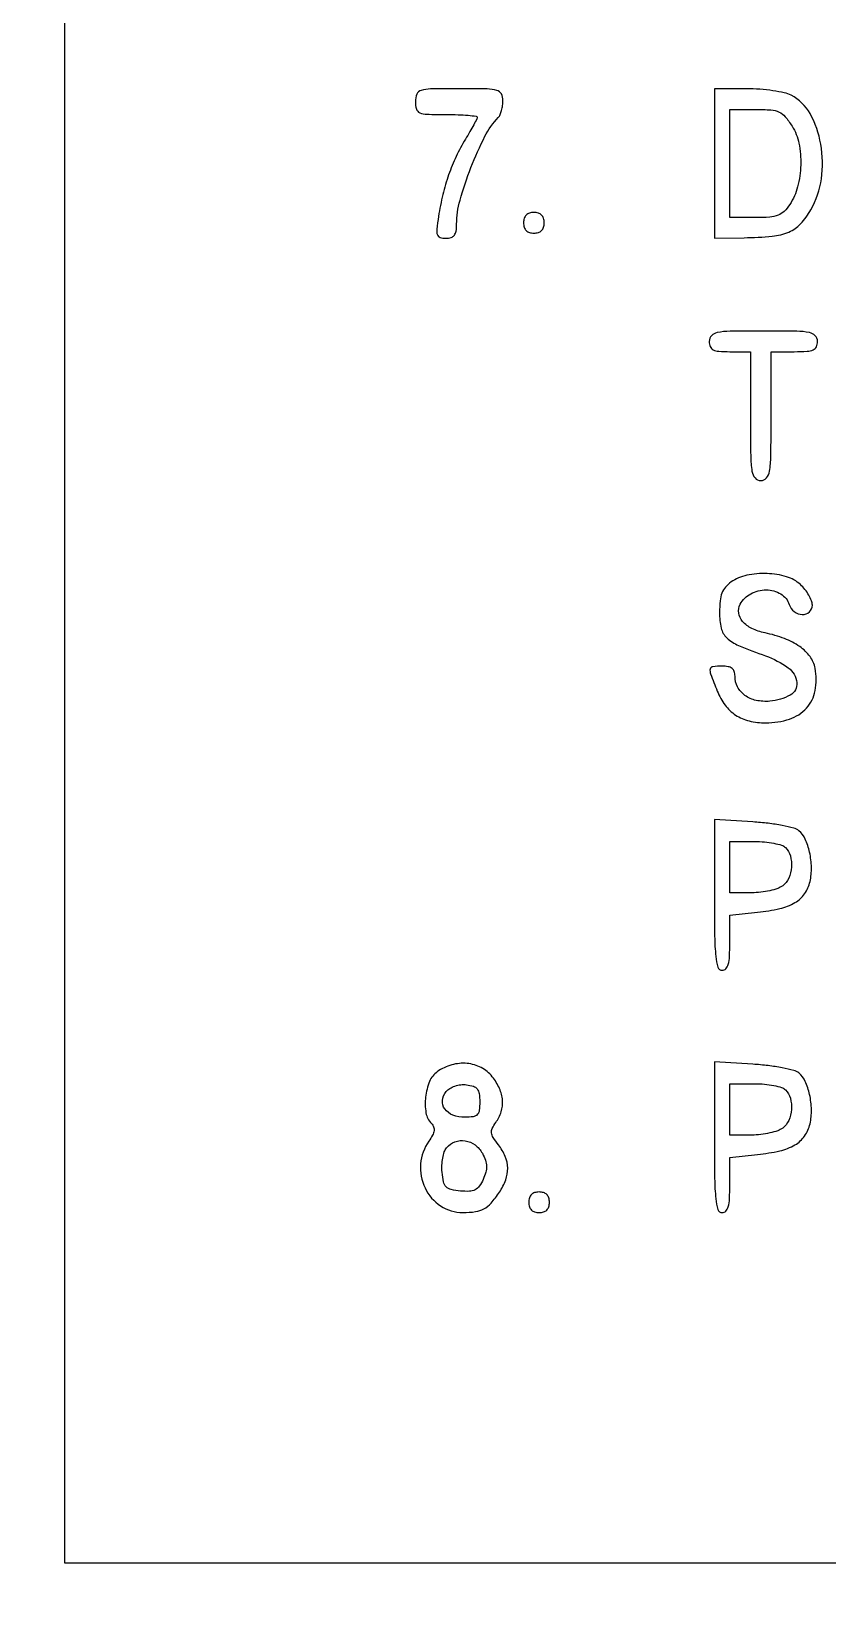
# Model space of a CAD drawing. Extents: x 0 to 1066, y 0 to 761.
# Drawn here: x 777.26 to 790.33, y 228.46 to 254.15 of the extents above; entities that cross this region are included whole.
import ezdxf

# ---------------------------------------------------------------- set-up
doc = ezdxf.new("R2010")
doc.units = 0
doc.header["$MEASUREMENT"] = 0

msp = doc.modelspace()

# ---------------------------------------------------------------- linework, layer by layer
for points in [[(183.390323, 95.266879, 0.000001), (192.989143, 95.254457, 0.000118)], [(329.859243, 95.267872, -0.000023), (352.558836, 95.240684, -0.000004), (375.624384, 95.211821, -0.198594)], [(479.458836, 95.240684, -0.000004), (502.524384, 95.211821, -0.198594)], [(710.559243, 95.267872, -0.000023), (733.258836, 95.240684, -0.000004), (756.324384, 95.211821, -0.198594)], [(416.092229, 95.24091, -0.000004), (439.072908, 95.212432, -0.198597)], [(542.992229, 95.24091, -0.000004), (565.972908, 95.212432, -0.198597)], [(606.442229, 95.24091, -0.000004), (629.422908, 95.212432, -0.198597)], [(669.892229, 95.24091, -0.000004), (692.872908, 95.212432, -0.198597)]]:
    msp.add_lwpolyline(points, format="xyb")
for points in [[(409.06215, 749.15415), (40.8618, 749.132981), (40.8618, 380.65769), (40.8618, 12.1824), (501.2973, 12.1824), (961.7328, 12.1824), (961.7328, 380.646631), (961.7328, 749.110861), (961.41555, 749.1633, 0.040886), (961.153339, 749.184871, 0.000002), (934.190609, 749.194398, 0.000089), (904.448031, 749.199508, 0.000054), (869.1804, 749.195529, -0.000029), (813.61687, 749.186499, -0.000004), (696.10453, 749.175037, -0.000004), (556.774728, 749.163736, -0.000004)], [(783.5652, 252.9963, 0.072846), (783.582993, 252.874817, 0.224968), (783.63711, 252.814762, 0.091609), (783.754554, 252.789474, 0.007344), (784.0728, 252.7848, -0.008126), (784.267426, 252.781637, -0.013482), (784.431293, 252.771881, -0.007088), (784.564719, 252.758412, -0.380981), (784.5804, 252.740819, -0.118463), (784.573458, 252.711932, -0.004911), (784.523889, 252.617059, -0.008281), (784.461727, 252.505368, -0.005762), (784.38802, 252.381269, 0.026494), (784.234518, 252.096569, 0.026358), (784.111691, 251.796747, 0.025126), (784.016353, 251.472377, 0.019918), (783.945264, 251.11395, 0.010991), (783.91656, 250.900995, 0.109023), (783.925973, 250.811832, 0.242306), (783.970235, 250.768657, 0.074519), (784.065364, 250.7544, 0.071188), (784.151259, 250.766692, 0.160007), (784.204902, 250.803517, 0.125869), (784.233985, 250.872026, 0.036791), (784.242916, 250.98705, -0.06804), (784.297914, 251.377872, -0.024159), (784.477988, 251.914101, -0.023961), (784.70749, 252.427738, -0.073494), (784.926772, 252.73827, 0.088127), (784.956231, 252.782673, 0.034555), (784.980891, 252.852189, 0.03287), (784.997749, 252.93283, 0.035106), (785.0034, 253.01322, 0.121445), (784.976337, 253.122999, 0.208736), (784.904087, 253.180927, 0.061809), (784.742517, 253.203828, 0.004335), (784.2843, 253.2078, 0.004059), (783.812838, 253.203973, 0.067556), (783.65826, 253.180429, 0.226266), (783.589724, 253.118961, 0.098988)], [(788.472, 251.9811), (788.472, 250.7544), (788.95845, 250.762833, 0.018847), (789.42142, 250.788333, 0.076273), (789.694829, 250.856681, 0.107083), (789.886018, 250.990469, 0.057946), (790.056222, 251.223364, 0.09461), (790.227213, 251.728018, 0.077415), (790.217801, 252.298631, 0.083451), (790.042167, 252.799065, 0.148656), (789.731984, 253.100803, 0.065462), (789.61964, 253.141266, 0.01784), (789.433659, 253.174974, 0.017725), (789.218031, 253.198391, 0.017594), (789.00075, 253.206553), (788.472, 253.2078)], [(789.746953, 252.59445, -0.090931), (789.859274, 252.312731, -0.056823), (789.889335, 251.957809, -0.056208), (789.838425, 251.599988, -0.081785), (789.70963, 251.309109, -0.053857), (789.616367, 251.195566, -0.102503), (789.517365, 251.131935, -0.073821), (789.379688, 251.101209, -0.018052), (789.14685, 251.0928), (788.7258, 251.0928), (788.7258, 251.9811), (788.7258, 252.8694), (789.150043, 252.8694, -0.017821), (789.400018, 252.860488, -0.090339), (789.534517, 252.825935, -0.111314), (789.634276, 252.749566, -0.033754)], [(785.3418, 251.0082, 0.072254), (785.352531, 250.934331, 0.124864), (785.3841, 250.8813, 0.124864), (785.437131, 250.849731, 0.072254), (785.511, 250.839, 0.072254), (785.584869, 250.849731, 0.124864), (785.6379, 250.8813, 0.124864), (785.669469, 250.934331, 0.072254), (785.6802, 251.0082, 0.072254), (785.669469, 251.082069, 0.124864), (785.6379, 251.1351, 0.124864), (785.584869, 251.166669, 0.072254), (785.511, 251.1774, 0.072254), (785.437131, 251.166669, 0.124864), (785.3841, 251.1351, 0.124864), (785.352531, 251.082069, 0.072254)], [(788.3874, 249.0624, 0.094959), (788.403963, 248.975974, 0.184152), (788.45085, 248.924925, 0.098846), (788.543839, 248.89953, 0.017388), (788.7258, 248.8932), (789.0642, 248.8932), (789.0642, 247.8357, 0.002827), (789.067931, 247.175741, 0.036854), (789.088734, 246.931537, 0.138781), (789.139994, 246.821068, 0.218517), (789.2334, 246.7782, 0.218517), (789.326806, 246.821068, 0.138781), (789.378066, 246.931537, 0.036854), (789.398869, 247.175741, 0.002827), (789.4026, 247.8357), (789.4026, 248.8932), (789.7833, 248.8932, 0.013964), (789.993058, 248.899059, 0.090841), (790.095263, 248.92375, 0.188085), (790.145834, 248.974795, 0.102588), (790.164, 249.0624, 0.193568), (790.126802, 249.154885, 0.15568), (790.031813, 249.206421, 0.043488), (789.822805, 249.227667, 0.003595), (789.2757, 249.2316, 0.003595), (788.728595, 249.227667, 0.043488), (788.519588, 249.206421, 0.15568), (788.424598, 249.154885, 0.193568)], [(788.74695, 245.113744, 0.064007), (788.654152, 245.029532, 0.085808), (788.596351, 244.931965, 0.066535), (788.565834, 244.802074, 0.024477), (788.5566, 244.613558, 0.055339), (788.585237, 244.355612, 0.149321), (788.675473, 244.197124, 0.090969), (788.869244, 244.071462, 0.013145), (789.310697, 243.901457, -0.070637), (789.685195, 243.705369, -0.215768), (789.824951, 243.462624, -0.299828), (789.717196, 243.258264, -0.104684), (789.383404, 243.15707, -0.073735), (789.156938, 243.171005, -0.104161), (788.972647, 243.252473, -0.119079), (788.853323, 243.391312, -0.118782), (788.8104, 243.569443, 0.082235), (788.797946, 243.644652, 0.147435), (788.761833, 243.695134, 0.119852), (788.697624, 243.723694, 0.045016), (788.5989, 243.7326, 0.028442), (788.444493, 243.72381, 0.327023), (788.402392, 243.684913, 0.139119), (788.409029, 243.605742, 0.005125), (788.518889, 243.322801, 0.065244), (788.647677, 243.093052, 0.088006), (788.821042, 242.930238, 0.085852), (789.04334, 242.834365, 0.059042), (789.316473, 242.802, 0.079385), (789.705677, 242.864186, 0.130563), (789.983488, 243.044824, 0.137881), (790.125628, 243.331302, 0.093265), (790.125828, 243.698047, 0.114024), (790.042295, 243.888928, 0.079467), (789.87327, 244.053686, 0.063948), (789.623922, 244.1855, 0.038754), (789.302766, 244.278234, -0.060203), (789.086087, 244.350977, -0.103319), (788.935006, 244.465845, -0.141227), (788.870642, 244.604635, -0.162669), (788.895078, 244.747946, -0.149104), (789.068837, 244.921003, -0.123853), (789.323231, 244.983498, -0.133716), (789.562553, 244.9169, -0.183571), (789.700073, 244.743472, 0.153609), (789.781987, 244.626812, 0.157876), (789.915016, 244.579661, 0.194842), (790.030996, 244.622972, 0.210147), (790.0794, 244.733053, 0.093821), (790.065733, 244.805246, 0.037607), (790.021883, 244.89617, 0.035541), (789.958523, 244.989663, 0.037508), (789.883597, 245.071453, 0.118482), (789.65787, 245.200194, 0.061394), (789.335523, 245.252156, 0.060569), (789.003356, 245.224254, 0.10142)], [(788.472, 239.979026, 0.003177), (788.476321, 239.299044, 0.022367), (788.495318, 238.968654, 0.048715), (788.53118, 238.791302, 0.329705), (788.5989, 238.7412, 0.208378), (788.659243, 238.76749, 0.11961), (788.698731, 238.837927, 0.055661), (788.720106, 238.968999, 0.012613), (788.7258, 239.194664), (788.7258, 239.648128), (789.18075, 239.695083, 0.029754), (789.546521, 239.754988, 0.076952), (789.794588, 239.852757, 0.106873), (789.952628, 239.997632, 0.100256), (790.041212, 240.19812, 0.058942), (790.064183, 240.430686, 0.048856), (790.03514, 240.677941, 0.051542), (789.963841, 240.894871, 0.114883), (789.859397, 241.032457, 0.111025), (789.775935, 241.075019, 0.015594), (789.585966, 241.11735, 0.017167), (789.354329, 241.153244, 0.01383), (789.103435, 241.176328), (788.472, 241.216851)], [(789.63948, 240.75468, -0.13151), (789.718634, 240.617669, -0.084316), (789.736, 240.433715, -0.084006), (789.691613, 240.253681, -0.128741), (789.59295, 240.127967, -0.079472), (789.511595, 240.084501, -0.027293), (789.382772, 240.047804, -0.026323), (789.233863, 240.022196, -0.027554), (789.08535, 240.012891), (788.7258, 240.0102), (788.7258, 240.4332), (788.7258, 240.8562), (789.13188, 240.8562, -0.022886), (789.294785, 240.84874, -0.026473), (789.448496, 240.826378, -0.026952), (789.574695, 240.793981, -0.120635)], [(783.92475, 237.076744, 0.145074), (783.798315, 236.91832, 0.068343), (783.733206, 236.662219, 0.068849), (783.739741, 236.40086, 0.157001), (783.828791, 236.227249, -0.105967), (783.864671, 236.171792, -0.12773), (783.871403, 236.110281, -0.087141), (783.846724, 236.035534, -0.029574), (783.786491, 235.937705, 0.133647), (783.651665, 235.562881, 0.131682), (783.724254, 235.169085, 0.136646), (783.98039, 234.874533, 0.148089), (784.343905, 234.766295, 0.032237), (784.553955, 234.780833, 0.093954), (784.691329, 234.826495, 0.088894), (784.80673, 234.920887, 0.026944), (784.944854, 235.101074, 0.062415), (785.048459, 235.302301, 0.093599), (785.080657, 235.496688, 0.095089), (785.039631, 235.687196, 0.066296), (784.927391, 235.876963, -0.023843), (784.842631, 235.995981, -0.11452), (784.814815, 236.073846, -0.142852), (784.827254, 236.146878, -0.044748), (784.885091, 236.242942, 0.082394), (784.974322, 236.419938, 0.094828), (784.995707, 236.607625, 0.087767), (784.94611, 236.801278, 0.060249), (784.82806, 236.995491, 0.106875), (784.647209, 237.145161, 0.097479), (784.414587, 237.213074, 0.09197), (784.161981, 237.189331, 0.083179)], [(788.472, 236.002826, 0.003177), (788.476321, 235.322844, 0.022367), (788.495318, 234.992454, 0.048715), (788.53118, 234.815102, 0.329705), (788.5989, 234.765, 0.208378), (788.659243, 234.79129, 0.11961), (788.698731, 234.861727, 0.055661), (788.720106, 234.992799, 0.012613), (788.7258, 235.218464), (788.7258, 235.671928), (789.18075, 235.718883, 0.029754), (789.546521, 235.778788, 0.076952), (789.794588, 235.876557, 0.106873), (789.952628, 236.021432, 0.100256), (790.041212, 236.22192, 0.058942), (790.064183, 236.454486, 0.048856), (790.03514, 236.701741, 0.051542), (789.963841, 236.918671, 0.114883), (789.859397, 237.056257, 0.111025), (789.775935, 237.098819, 0.015594), (789.585966, 237.14115, 0.017167), (789.354329, 237.177044, 0.01383), (789.103435, 237.200128), (788.472, 237.240651)], [(784.6227, 236.5839, -0.030512), (784.614047, 236.442236, -0.162634), (784.581168, 236.373197, -0.168997), (784.514175, 236.339246, -0.033572), (784.37812, 236.3301, -0.088915), (784.181281, 236.365383, -0.147063), (784.047599, 236.466326, -0.185666), (784.009782, 236.605757, -0.148688), (784.070464, 236.750286, -0.082658), (784.131334, 236.802937, -0.055537), (784.214818, 236.841958, -0.052988), (784.309567, 236.863184, -0.057624), (784.403959, 236.863127, -0.048389), (784.517588, 236.83862, -0.150405), (784.581203, 236.794375, -0.132641), (784.613484, 236.718189, -0.034273)], [(789.63948, 236.77848, -0.13151), (789.718634, 236.641469, -0.084316), (789.736, 236.457515, -0.084006), (789.691613, 236.277481, -0.128741), (789.59295, 236.151767, -0.079472), (789.511595, 236.108301, -0.027293), (789.382772, 236.071604, -0.026323), (789.233863, 236.045996, -0.027554), (789.08535, 236.036691), (788.7258, 236.034), (788.7258, 236.457), (788.7258, 236.88), (789.13188, 236.88, -0.022886), (789.294785, 236.87254, -0.026473), (789.448496, 236.850179, -0.026952), (789.574695, 236.817781, -0.120635)], [(784.664613, 235.738623, -0.037717), (784.715558, 235.623307, -0.077317), (784.73381, 235.526454, -0.077319), (784.721779, 235.428636, -0.03772), (784.678301, 235.310308, -0.046789), (784.614679, 235.199456, -0.121427), (784.545604, 235.139532, -0.109035), (784.451752, 235.114997, -0.033676), (784.304842, 235.119235, -0.03258), (784.151459, 235.144194, -0.143036), (784.072249, 235.188561, -0.140171), (784.028497, 235.269121, -0.030838), (784.003578, 235.426176, -0.035521), (784.000707, 235.542462, -0.033843), (784.014154, 235.659916, -0.03571), (784.040527, 235.761909, -0.092336), (784.077387, 235.828026, -0.12999), (784.214931, 235.926125, -0.128728), (784.383523, 235.943886, -0.122344), (784.545747, 235.876336, -0.110789)], [(785.4264, 234.9342, 0.072254), (785.437131, 234.860331, 0.124864), (785.4687, 234.8073, 0.124864), (785.521731, 234.775731, 0.072254), (785.5956, 234.765, 0.072254), (785.669469, 234.775731, 0.124864), (785.7225, 234.8073, 0.124864), (785.754069, 234.860331, 0.072254), (785.7648, 234.9342, 0.072254), (785.754069, 235.008069, 0.124864), (785.7225, 235.0611, 0.124864), (785.669469, 235.092669, 0.072254), (785.5956, 235.1034, 0.072254), (785.521731, 235.092669, 0.124864), (785.4687, 235.0611, 0.124864), (785.437131, 235.008069, 0.072254)]]:
    msp.add_lwpolyline(points, format="xyb", close=True)
msp.add_lwpolyline([(960.8868, 276.0921), (960.8868, 229.0122), (869.3496, 229.0122), (777.8124, 229.0122), (777.8124, 276.0921), (777.8124, 323.172), (869.3496, 323.172), (960.8868, 323.172)], close=True)

doc.saveas('drawing.dxf')
